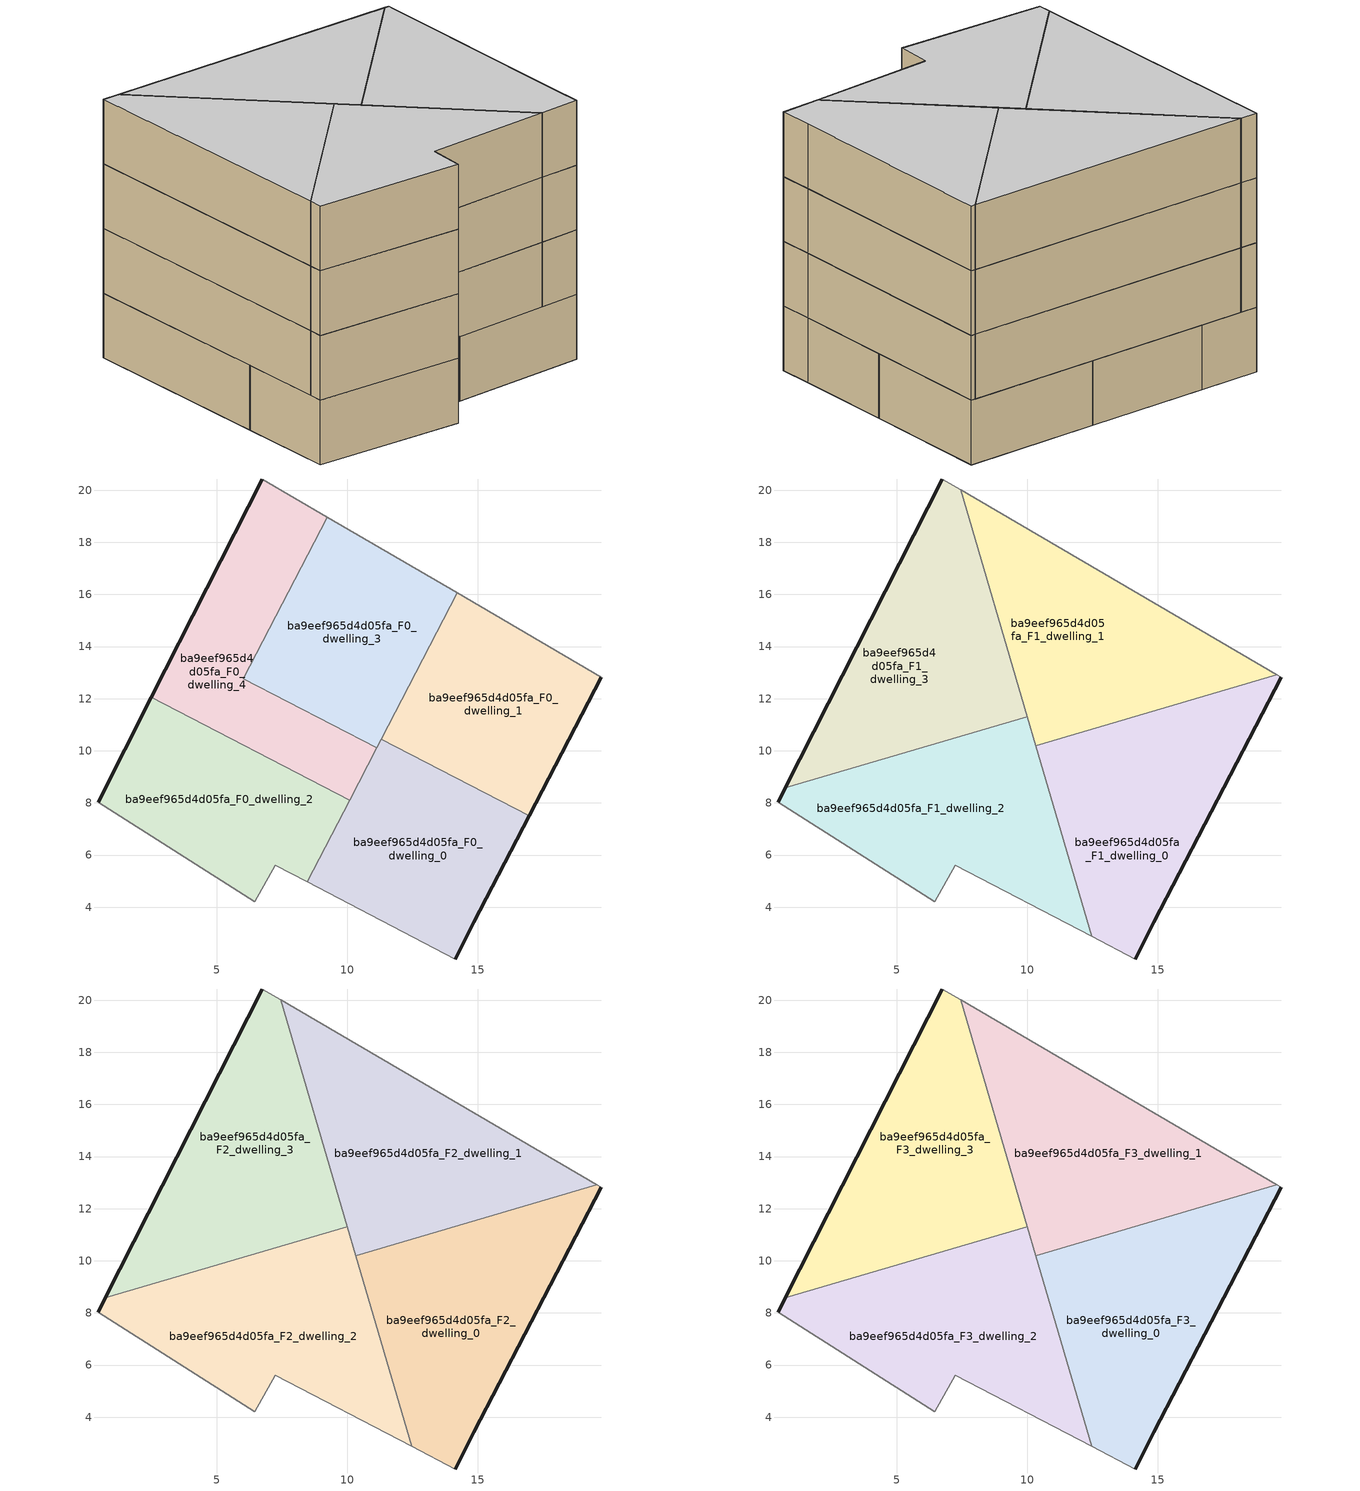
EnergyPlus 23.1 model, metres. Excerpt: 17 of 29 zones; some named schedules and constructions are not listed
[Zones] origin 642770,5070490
ba9eef965d4d05fa_F0_dwelling_0
 floor ground (EU_floor_Construction): 14.85,3.41 16.98,7.5 11.3,10.45 8.47,4.98 14.15,2.01 z0
 wall outside (EU_wall_Construction): 16.98,7.5 14.85,3.41 14.15,2.01 z0:3
 wall adiabatic (EU_wall_Construction): 14.15,2.01 8.47,4.98 z0:3
 wall to ba9eef965d4d05fa_F0_dwelling_1 (EU_wall_Construction): 11.3,10.45 16.98,7.5 z0:3
 wall to ba9eef965d4d05fa_F0_dwelling_2 (EU_wall_Construction): 8.47,4.98 10.09,8.11 z0:3
 wall to ba9eef965d4d05fa_F0_dwelling_4 (EU_wall_Construction): 10.09,8.11 11.13,10.11 z0:3
 wall to ba9eef965d4d05fa_F0_dwelling_3 (EU_wall_Construction): 11.13,10.11 11.3,10.45 z0:3
ba9eef965d4d05fa_F0_dwelling_1
 floor ground (EU_floor_Construction): 16.98,7.5 19.76,12.82 14.21,16.06 11.3,10.45 z0
 wall outside (EU_wall_Construction): 19.76,12.82 16.98,7.5 z0:3
 wall adiabatic (EU_wall_Construction): 14.21,16.06 19.76,12.82 z0:3
 wall to ba9eef965d4d05fa_F0_dwelling_3 (EU_wall_Construction): 11.3,10.45 14.21,16.06 z0:3
ba9eef965d4d05fa_F0_dwelling_2
 floor ground (EU_floor_Construction): 8.47,4.98 10.09,8.11 2.49,12.05 0.44,8.02 6.44,4.21 7.24,5.62 z0
 wall outside (EU_wall_Construction): 0.44,8.02 2.49,12.05 z0:3
 wall adiabatic (EU_wall_Construction): 8.47,4.98 7.24,5.62 6.44,4.21 0.44,8.02 z0:3
 wall to ba9eef965d4d05fa_F0_dwelling_4 (EU_wall_Construction): 2.49,12.05 10.09,8.11 z0:3
ba9eef965d4d05fa_F0_dwelling_3
 floor ground (EU_floor_Construction): 11.13,10.11 14.21,16.06 9.24,18.97 6.02,12.76 z0
 wall to ba9eef965d4d05fa_F0_dwelling_4 (EU_wall_Construction): 11.13,10.11 6.02,12.76 9.24,18.97 z0:3
 wall adiabatic (EU_wall_Construction): 9.24,18.97 14.21,16.06 z0:3
ba9eef965d4d05fa_F0_dwelling_4
 floor ground (EU_floor_Construction): 10.09,8.11 11.13,10.11 6.02,12.76 9.24,18.97 6.75,20.43 2.49,12.05 z0
 wall outside (EU_wall_Construction): 2.49,12.05 6.75,20.43 z0:3
 wall adiabatic (EU_wall_Construction): 6.75,20.43 9.24,18.97 z0:3
ba9eef965d4d05fa_F1_dwelling_0
 floor to ba9eef965d4d05fa_F0_dwelling_0 (EU_floor_Construction): 14.85,3.41 16.98,7.5 11.3,10.45 10.64,9.16 12.48,2.88 14.15,2.01 z3
 floor to ba9eef965d4d05fa_F0_dwelling_1 (EU_floor_Construction): 16.98,7.5 19.76,12.82 19.58,12.92 11.33,10.49 11.3,10.45 z3
 floor to ba9eef965d4d05fa_F0_dwelling_3 (EU_floor_Construction): 11.13,10.11 11.33,10.49 10.72,10.32 z3
 floor to ba9eef965d4d05fa_F0_dwelling_4 (EU_floor_Construction): 10.64,9.16 11.13,10.11 10.72,10.32 10.33,10.2 z3
 wall outside (EU_wall_Construction): 19.76,12.82 14.85,3.41 14.15,2.01 z3:6
 wall to ba9eef965d4d05fa_F1_dwelling_1 (EU_wall_Construction): 10.33,10.2 19.58,12.92 z3:6
 wall adiabatic (EU_wall_Construction): 19.58,12.92 19.76,12.82 / 14.15,2.01 12.48,2.88 z3:6
 wall to ba9eef965d4d05fa_F1_dwelling_2 (EU_wall_Construction): 12.48,2.88 10.33,10.2 z3:6
ba9eef965d4d05fa_F1_dwelling_1
 floor to ba9eef965d4d05fa_F0_dwelling_1 (EU_floor_Construction): 19.58,12.92 14.21,16.06 11.33,10.49 z3
 floor to ba9eef965d4d05fa_F0_dwelling_3 (EU_floor_Construction): 11.33,10.49 14.21,16.06 9.24,18.97 8.29,17.14 10.22,10.58 10.72,10.32 z3
 floor to ba9eef965d4d05fa_F0_dwelling_4 (EU_floor_Construction): 8.29,17.14 9.24,18.97 7.45,20.02 z3; 10.72,10.32 10.22,10.58 10.33,10.2 z3
 wall adiabatic (EU_wall_Construction): 7.45,20.02 19.58,12.92 z3:6
 wall to ba9eef965d4d05fa_F1_dwelling_3 (EU_wall_Construction): 10.01,11.31 7.45,20.02 z3:6
 wall to ba9eef965d4d05fa_F1_dwelling_2 (EU_wall_Construction): 10.33,10.2 10.01,11.31 z3:6
ba9eef965d4d05fa_F1_dwelling_2
 floor to ba9eef965d4d05fa_F0_dwelling_2 (EU_floor_Construction): 8.47,4.98 10.09,8.11 6.13,10.17 0.72,8.58 0.44,8.02 6.44,4.21 7.24,5.62 z3
 floor to ba9eef965d4d05fa_F0_dwelling_0 (EU_floor_Construction): 12.48,2.88 10.64,9.16 8.47,4.98 z3
 floor to ba9eef965d4d05fa_F0_dwelling_4 (EU_floor_Construction): 10.09,8.11 10.64,9.16 10.22,10.58 9.25,11.08 6.13,10.17 z3
 floor to ba9eef965d4d05fa_F0_dwelling_3 (EU_floor_Construction): 10.22,10.58 10.01,11.31 9.25,11.08 z3
 wall outside (EU_wall_Construction): 0.44,8.02 0.72,8.58 z3:6
 wall to ba9eef965d4d05fa_F1_dwelling_3 (EU_wall_Construction): 0.72,8.58 10.01,11.31 z3:6
 wall adiabatic (EU_wall_Construction): 12.48,2.88 7.24,5.62 6.44,4.21 0.44,8.02 z3:6
ba9eef965d4d05fa_F1_dwelling_3
 floor to ba9eef965d4d05fa_F0_dwelling_3 (EU_floor_Construction): 10.01,11.31 8.29,17.14 6.02,12.76 9.25,11.08 z3
 floor to ba9eef965d4d05fa_F0_dwelling_4 (EU_floor_Construction): 9.25,11.08 6.02,12.76 8.29,17.14 7.45,20.02 6.75,20.43 2.49,12.05 6.13,10.17 z3
 floor to ba9eef965d4d05fa_F0_dwelling_2 (EU_floor_Construction): 6.13,10.17 2.49,12.05 0.72,8.58 z3
 wall outside (EU_wall_Construction): 0.72,8.58 6.75,20.43 z3:6
 wall adiabatic (EU_wall_Construction): 6.75,20.43 7.45,20.02 z3:6
ba9eef965d4d05fa_F2_dwelling_0
 floor to ba9eef965d4d05fa_F1_dwelling_0 (EU_floor_Construction): 14.85,3.41 19.76,12.82 19.58,12.92 10.33,10.2 12.48,2.88 14.15,2.01 z6
 wall outside (EU_wall_Construction): 19.76,12.82 14.85,3.41 14.15,2.01 z6:9
 wall to ba9eef965d4d05fa_F2_dwelling_1 (EU_wall_Construction): 10.33,10.2 19.58,12.92 z6:9
 wall adiabatic (EU_wall_Construction): 19.58,12.92 19.76,12.82 / 14.15,2.01 12.48,2.88 z6:9
 wall to ba9eef965d4d05fa_F2_dwelling_2 (EU_wall_Construction): 12.48,2.88 10.33,10.2 z6:9
ba9eef965d4d05fa_F2_dwelling_1
 floor to ba9eef965d4d05fa_F1_dwelling_1 (EU_floor_Construction): 19.58,12.92 7.45,20.02 10.33,10.2 z6
 wall adiabatic (EU_wall_Construction): 7.45,20.02 19.58,12.92 z6:9
 wall to ba9eef965d4d05fa_F2_dwelling_3 (EU_wall_Construction): 10.01,11.31 7.45,20.02 z6:9
 wall to ba9eef965d4d05fa_F2_dwelling_2 (EU_wall_Construction): 10.33,10.2 10.01,11.31 z6:9
ba9eef965d4d05fa_F2_dwelling_2
 floor to ba9eef965d4d05fa_F1_dwelling_2 (EU_floor_Construction): 12.48,2.88 10.01,11.31 0.72,8.58 0.44,8.02 6.44,4.21 7.24,5.62 z6
 wall outside (EU_wall_Construction): 0.44,8.02 0.72,8.58 z6:9
 wall to ba9eef965d4d05fa_F2_dwelling_3 (EU_wall_Construction): 0.72,8.58 10.01,11.31 z6:9
 wall adiabatic (EU_wall_Construction): 12.48,2.88 7.24,5.62 6.44,4.21 0.44,8.02 z6:9
ba9eef965d4d05fa_F2_dwelling_3
 floor to ba9eef965d4d05fa_F1_dwelling_3 (EU_floor_Construction): 10.01,11.31 7.45,20.02 6.75,20.43 0.72,8.58 z6
 wall outside (EU_wall_Construction): 0.72,8.58 6.75,20.43 z6:9
 wall adiabatic (EU_wall_Construction): 6.75,20.43 7.45,20.02 z6:9
ba9eef965d4d05fa_F3_dwelling_0
 floor to ba9eef965d4d05fa_F2_dwelling_0 (EU_floor_Construction): 14.85,3.41 19.76,12.82 19.58,12.92 10.33,10.2 12.48,2.88 14.15,2.01 z9
 wall outside (EU_wall_Construction): 19.76,12.82 14.85,3.41 14.15,2.01 z9:12
 wall to ba9eef965d4d05fa_F3_dwelling_1 (EU_wall_Construction): 10.33,10.2 19.58,12.92 z9:12
 wall adiabatic (EU_wall_Construction): 19.58,12.92 19.76,12.82 / 14.15,2.01 12.48,2.88 z9:12
 wall to ba9eef965d4d05fa_F3_dwelling_2 (EU_wall_Construction): 12.48,2.88 10.33,10.2 z9:12
 ceiling to ba9eef965d4d05fa_F4_dwelling_0 (EU_floor_Construction): 19.76,12.82 14.85,3.41 14.15,2.01 12.48,2.88 10.33,10.2 19.58,12.92 z12
ba9eef965d4d05fa_F3_dwelling_1
 floor to ba9eef965d4d05fa_F2_dwelling_1 (EU_floor_Construction): 19.58,12.92 7.45,20.02 10.33,10.2 z9
 wall adiabatic (EU_wall_Construction): 7.45,20.02 19.58,12.92 z9:12
 wall to ba9eef965d4d05fa_F3_dwelling_3 (EU_wall_Construction): 10.01,11.31 7.45,20.02 z9:12
 wall to ba9eef965d4d05fa_F3_dwelling_2 (EU_wall_Construction): 10.33,10.2 10.01,11.31 z9:12
 ceiling to ba9eef965d4d05fa_F4_dwelling_1 (EU_floor_Construction): 19.58,12.92 10.33,10.2 7.45,20.02 z12
ba9eef965d4d05fa_F3_dwelling_2
 floor to ba9eef965d4d05fa_F2_dwelling_2 (EU_floor_Construction): 12.48,2.88 10.01,11.31 0.72,8.58 0.44,8.02 6.44,4.21 7.24,5.62 z9
 wall outside (EU_wall_Construction): 0.44,8.02 0.72,8.58 z9:12
 wall to ba9eef965d4d05fa_F3_dwelling_3 (EU_wall_Construction): 0.72,8.58 10.01,11.31 z9:12
 wall adiabatic (EU_wall_Construction): 12.48,2.88 7.24,5.62 6.44,4.21 0.44,8.02 z9:12
 ceiling to ba9eef965d4d05fa_F4_dwelling_2 (EU_floor_Construction): 10.01,11.31 12.48,2.88 7.24,5.62 6.44,4.21 0.44,8.02 0.72,8.58 z12
ba9eef965d4d05fa_F3_dwelling_3
 floor to ba9eef965d4d05fa_F2_dwelling_3 (EU_floor_Construction): 10.01,11.31 7.45,20.02 6.75,20.43 0.72,8.58 z9
 wall outside (EU_wall_Construction): 0.72,8.58 6.75,20.43 z9:12
 wall adiabatic (EU_wall_Construction): 6.75,20.43 7.45,20.02 z9:12
 ceiling to ba9eef965d4d05fa_F4_dwelling_3 (EU_floor_Construction): 7.45,20.02 10.01,11.31 0.72,8.58 6.75,20.43 z12
[Building]
EU S2 Campaign: North Axis=0; Terrain=City; Solar Distribution=FullExterior
[Site:Location]
Lyon-Bron: Latitude=45.75; Longitude=5; Time Zone=1; Elevation=198
[SizingPeriod:WeatherFileDays]
AnnualSizingPeriod: Begin Month=1; Begin Day of Month=1; End Month=12; End Day of Month=31; Day of Week for Start Day=Monday; Use Weather File Daylight Saving Period=No; Use Weather File Rain and Snow Indicators=No
[MATERIAL:NOMASS] Roughness=MediumRough; Thermal Absorptance=0.9; Solar Absorptance=0.7; Visible Absorptance=0.7
Name | Thermal Resistance
EU_wall_NoMass | 0.776494
EU_floor_NoMass | 0.421597
[CONSTRUCTION]
EU_wall_Construction: EU_wall_NoMass
EU_floor_Construction: EU_floor_NoMass
[ZONE] Type=1; Multiplier=1; Ceiling Height=autocalculate; Floor Area=autocalculate; Part of Total Floor Area=Yes
Name | Volume
ba9eef965d4d05fa_F0_dwelling_0; ba9eef965d4d05fa_F0_dwelling_1 | 118.34
ba9eef965d4d05fa_F1_dwelling_0; ba9eef965d4d05fa_F2_dwelling_0; ba9eef965d4d05fa_F3_dwelling_0 | 147.928
ba9eef965d4d05fa_F1_dwelling_1; ba9eef965d4d05fa_F2_dwelling_1; ba9eef965d4d05fa_F3_dwelling_1 | 147.93
ba9eef965d4d05fa_F0_dwelling_2 | 118.322
ba9eef965d4d05fa_F1_dwelling_2; ba9eef965d4d05fa_F2_dwelling_2; ba9eef965d4d05fa_F3_dwelling_2 | 147.907
ba9eef965d4d05fa_F0_dwelling_3 | 118.319
ba9eef965d4d05fa_F1_dwelling_3; ba9eef965d4d05fa_F2_dwelling_3; ba9eef965d4d05fa_F3_dwelling_3 | 147.912
ba9eef965d4d05fa_F0_dwelling_4 | 118.355
[INTERNALMASS] Construction=EU_InternalMass_Construction
Name | Zone or ZoneList | Surface Area
ba9eef965d4d05fa_F0_dwelling_0_EU_InternalMass | ba9eef965d4d05fa_F0_dwelling_0 | 39.4471
ba9eef965d4d05fa_F0_dwelling_1_EU_InternalMass | ba9eef965d4d05fa_F0_dwelling_1 | 39.4481
ba9eef965d4d05fa_F0_dwelling_2_EU_InternalMass | ba9eef965d4d05fa_F0_dwelling_2 | 39.4409
ba9eef965d4d05fa_F0_dwelling_3_EU_InternalMass | ba9eef965d4d05fa_F0_dwelling_3 | 39.4395
ba9eef965d4d05fa_F0_dwelling_4_EU_InternalMass | ba9eef965d4d05fa_F0_dwelling_4 | 39.4513
ba9eef965d4d05fa_F1_dwelling_0_EU_InternalMass | ba9eef965d4d05fa_F1_dwelling_0 | 49.3075
ba9eef965d4d05fa_F1_dwelling_1_EU_InternalMass | ba9eef965d4d05fa_F1_dwelling_1 | 49.3101
ba9eef965d4d05fa_F1_dwelling_2_EU_InternalMass | ba9eef965d4d05fa_F1_dwelling_2 | 49.302
ba9eef965d4d05fa_F1_dwelling_3_EU_InternalMass | ba9eef965d4d05fa_F1_dwelling_3 | 49.3009
ba9eef965d4d05fa_F2_dwelling_0_EU_InternalMass | ba9eef965d4d05fa_F2_dwelling_0 | 49.3075
ba9eef965d4d05fa_F2_dwelling_1_EU_InternalMass | ba9eef965d4d05fa_F2_dwelling_1 | 49.3101
ba9eef965d4d05fa_F2_dwelling_2_EU_InternalMass | ba9eef965d4d05fa_F2_dwelling_2 | 49.302
ba9eef965d4d05fa_F2_dwelling_3_EU_InternalMass | ba9eef965d4d05fa_F2_dwelling_3 | 49.3009
ba9eef965d4d05fa_F3_dwelling_0_EU_InternalMass | ba9eef965d4d05fa_F3_dwelling_0 | 49.3075
ba9eef965d4d05fa_F3_dwelling_1_EU_InternalMass | ba9eef965d4d05fa_F3_dwelling_1 | 49.3101
ba9eef965d4d05fa_F3_dwelling_2_EU_InternalMass | ba9eef965d4d05fa_F3_dwelling_2 | 49.302
ba9eef965d4d05fa_F3_dwelling_3_EU_InternalMass | ba9eef965d4d05fa_F3_dwelling_3 | 49.3009
[OTHEREQUIPMENT] Fuel Type=Electricity; Design Level Calculation Method=Watts/Area; Power per Zone Floor Area=1; Fraction Latent=0; Fraction Radiant=0; Fraction Lost=0; Carbon Dioxide Generation Rate=0; EndUse Subcategory=EU_Step8_InternalGains
Name | Zone or ZoneList or Space or SpaceList | Schedule
EU_Step8_InternalGain_ba9eef965d4d05fa_F0_dwelling_0_f000 | ba9eef965d4d05fa_F0_dwelling_0 | EU_Step8_GainSchedule_ba9eef965d4d05fa_F0_dwelling_0_f000
EU_Step8_InternalGain_ba9eef965d4d05fa_F0_dwelling_1_f000 | ba9eef965d4d05fa_F0_dwelling_1 | EU_Step8_GainSchedule_ba9eef965d4d05fa_F0_dwelling_1_f000
EU_Step8_InternalGain_ba9eef965d4d05fa_F0_dwelling_2_f000 | ba9eef965d4d05fa_F0_dwelling_2 | EU_Step8_GainSchedule_ba9eef965d4d05fa_F0_dwelling_2_f000
EU_Step8_InternalGain_ba9eef965d4d05fa_F0_dwelling_3_f000 | ba9eef965d4d05fa_F0_dwelling_3 | EU_Step8_GainSchedule_ba9eef965d4d05fa_F0_dwelling_3_f000
EU_Step8_InternalGain_ba9eef965d4d05fa_F0_dwelling_4_f000 | ba9eef965d4d05fa_F0_dwelling_4 | EU_Step8_GainSchedule_ba9eef965d4d05fa_F0_dwelling_4_f000
EU_Step8_InternalGain_ba9eef965d4d05fa_F1_dwelling_0_f000 | ba9eef965d4d05fa_F1_dwelling_0 | EU_Step8_GainSchedule_ba9eef965d4d05fa_F1_dwelling_0_f000
EU_Step8_InternalGain_ba9eef965d4d05fa_F1_dwelling_1_f000 | ba9eef965d4d05fa_F1_dwelling_1 | EU_Step8_GainSchedule_ba9eef965d4d05fa_F1_dwelling_1_f000
EU_Step8_InternalGain_ba9eef965d4d05fa_F1_dwelling_2_f000 | ba9eef965d4d05fa_F1_dwelling_2 | EU_Step8_GainSchedule_ba9eef965d4d05fa_F1_dwelling_2_f000
EU_Step8_InternalGain_ba9eef965d4d05fa_F1_dwelling_3_f000 | ba9eef965d4d05fa_F1_dwelling_3 | EU_Step8_GainSchedule_ba9eef965d4d05fa_F1_dwelling_3_f000
EU_Step8_InternalGain_ba9eef965d4d05fa_F2_dwelling_0_f000 | ba9eef965d4d05fa_F2_dwelling_0 | EU_Step8_GainSchedule_ba9eef965d4d05fa_F2_dwelling_0_f000
EU_Step8_InternalGain_ba9eef965d4d05fa_F2_dwelling_1_f000 | ba9eef965d4d05fa_F2_dwelling_1 | EU_Step8_GainSchedule_ba9eef965d4d05fa_F2_dwelling_1_f000
EU_Step8_InternalGain_ba9eef965d4d05fa_F2_dwelling_2_f000 | ba9eef965d4d05fa_F2_dwelling_2 | EU_Step8_GainSchedule_ba9eef965d4d05fa_F2_dwelling_2_f000
EU_Step8_InternalGain_ba9eef965d4d05fa_F2_dwelling_3_f000 | ba9eef965d4d05fa_F2_dwelling_3 | EU_Step8_GainSchedule_ba9eef965d4d05fa_F2_dwelling_3_f000
EU_Step8_InternalGain_ba9eef965d4d05fa_F3_dwelling_0_f000 | ba9eef965d4d05fa_F3_dwelling_0 | EU_Step8_GainSchedule_ba9eef965d4d05fa_F3_dwelling_0_f000
EU_Step8_InternalGain_ba9eef965d4d05fa_F3_dwelling_1_f000 | ba9eef965d4d05fa_F3_dwelling_1 | EU_Step8_GainSchedule_ba9eef965d4d05fa_F3_dwelling_1_f000
EU_Step8_InternalGain_ba9eef965d4d05fa_F3_dwelling_2_f000 | ba9eef965d4d05fa_F3_dwelling_2 | EU_Step8_GainSchedule_ba9eef965d4d05fa_F3_dwelling_2_f000
EU_Step8_InternalGain_ba9eef965d4d05fa_F3_dwelling_3_f000 | ba9eef965d4d05fa_F3_dwelling_3 | EU_Step8_GainSchedule_ba9eef965d4d05fa_F3_dwelling_3_f000
[ZONEVENTILATION:DESIGNFLOWRATE] Schedule=EU_AlwaysOn; Design Flow Rate Calculation Method=AirChanges/Hour; Air Changes per Hour=0.693814; Ventilation Type=Natural; Fan Pressure Rise=0; Fan Total Efficiency=1; Constant Term Coefficient=1; Temperature Term Coefficient=0; Velocity Term Coefficient=0; Velocity Squared Term Coefficient=0; Minimum Indoor Temperature=-100; Maximum Indoor Temperature=100; Delta Temperature=-100; Minimum Outdoor Temperature=-100; Maximum Outdoor Temperature=100; Maximum Wind Speed=40
Name | Zone or ZoneList or Space or SpaceList
EU_ConstantAir_ba9eef965d4d05fa_F0_dwelling_0 | ba9eef965d4d05fa_F0_dwelling_0
EU_ConstantAir_ba9eef965d4d05fa_F0_dwelling_1 | ba9eef965d4d05fa_F0_dwelling_1
EU_ConstantAir_ba9eef965d4d05fa_F0_dwelling_2 | ba9eef965d4d05fa_F0_dwelling_2
EU_ConstantAir_ba9eef965d4d05fa_F0_dwelling_3 | ba9eef965d4d05fa_F0_dwelling_3
EU_ConstantAir_ba9eef965d4d05fa_F0_dwelling_4 | ba9eef965d4d05fa_F0_dwelling_4
EU_ConstantAir_ba9eef965d4d05fa_F1_dwelling_0 | ba9eef965d4d05fa_F1_dwelling_0
EU_ConstantAir_ba9eef965d4d05fa_F1_dwelling_1 | ba9eef965d4d05fa_F1_dwelling_1
EU_ConstantAir_ba9eef965d4d05fa_F1_dwelling_2 | ba9eef965d4d05fa_F1_dwelling_2
EU_ConstantAir_ba9eef965d4d05fa_F1_dwelling_3 | ba9eef965d4d05fa_F1_dwelling_3
EU_ConstantAir_ba9eef965d4d05fa_F2_dwelling_0 | ba9eef965d4d05fa_F2_dwelling_0
EU_ConstantAir_ba9eef965d4d05fa_F2_dwelling_1 | ba9eef965d4d05fa_F2_dwelling_1
EU_ConstantAir_ba9eef965d4d05fa_F2_dwelling_2 | ba9eef965d4d05fa_F2_dwelling_2
EU_ConstantAir_ba9eef965d4d05fa_F2_dwelling_3 | ba9eef965d4d05fa_F2_dwelling_3
EU_ConstantAir_ba9eef965d4d05fa_F3_dwelling_0 | ba9eef965d4d05fa_F3_dwelling_0
EU_ConstantAir_ba9eef965d4d05fa_F3_dwelling_1 | ba9eef965d4d05fa_F3_dwelling_1
EU_ConstantAir_ba9eef965d4d05fa_F3_dwelling_2 | ba9eef965d4d05fa_F3_dwelling_2
